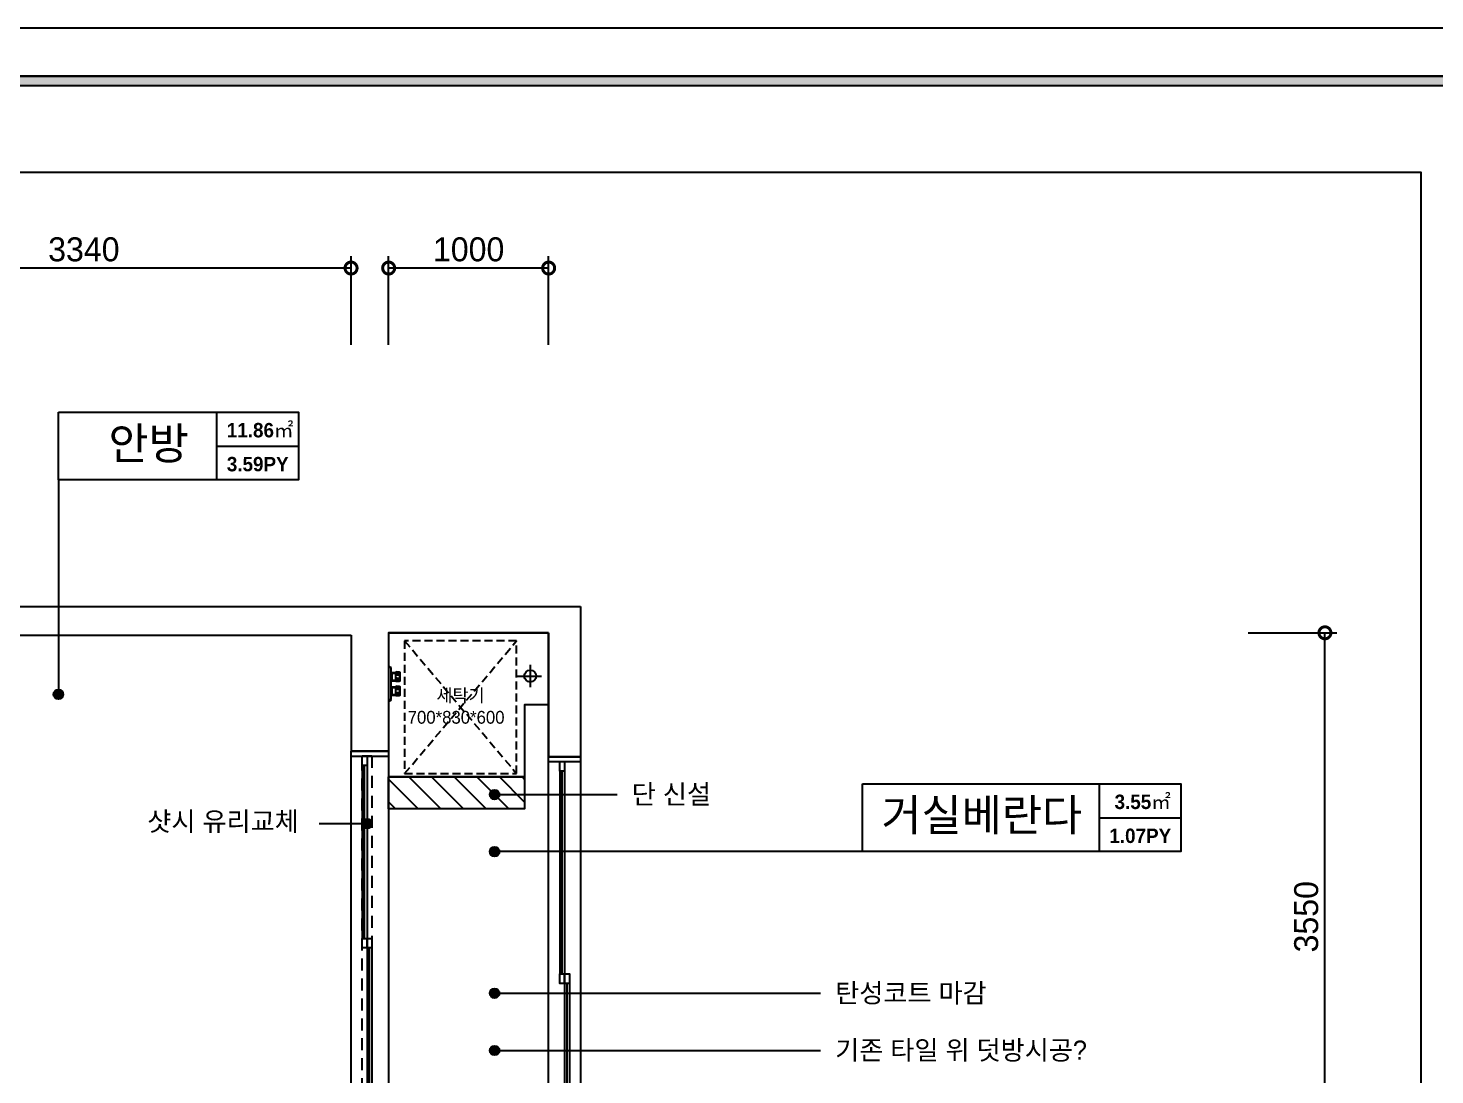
# Model space of a CAD drawing. Header units: inches. Extents: x -192760 to -100777, y -168280 to -114728.
# Drawn here: x -179152 to -170359, y -143007 to -136463 of the extents above; entities that cross this region are included whole.
import ezdxf
from ezdxf.enums import TextEntityAlignment as Align

# ---------------------------------------------------------------- set-up
doc = ezdxf.new("R2010")
doc.units = ezdxf.units.IN
doc.header["$LTSCALE"] = 50
doc.header["$MEASUREMENT"] = 0
doc.linetypes.add('DASHEDX2', pattern=[1.5, 1, -0.5])
doc.linetypes.add('HID', pattern=[2.5, 1.5, -1])
for name, color, linetype in [('0-ELC TEXT', 7, 'Continuous'), ('03-TEXT', 3, 'Continuous'), ('06-FUR', 6, 'Continuous'), ('07-DIM', 5, 'Continuous'), ('08-HAT', 8, 'Continuous'), ('3.기호.계단선', 30, 'Continuous'), ('7', 7, 'Continuous'), ('F-SYM', 7, 'Continuous'), ('fin', 5, 'Continuous'), ('FORM(YOURNAME)-11', 1, 'Continuous'), ('Layer 1', 7, 'Continuous'), ('도면층2', 2, 'Continuous'), ('도면층4', 4, 'Continuous'), ('도면층5', 5, 'Continuous')]:
    doc.layers.add(name, color=color, linetype=linetype)
doc.styles.add('HY울릉도L', font='Expo M.ttf')
doc.styles.add('YOURNAME', font='HY울릉도M.TTF')
doc.styles.add('넥슨고딕', font='NEXONLv1GothicBold.ttf')
doc.styles.add('코레일둥고', font='Korail_Round_Gothic_Medium.ttf')
doc.dimstyles.new('60', dxfattribs={"dimscale": 60, "dimtxt": 2.5, "dimasz": 2.5, "dimexe": 1.25, "dimexo": 2, "dimtad": 1, "dimdec": 0, "dimtxsty": 'HY울릉도L', "dimblk": 'DOTSMALL', "dimcen": 2.5, "dimclrd": 1, "dimclre": 1, "dimclrt": 2, "dimadec": 0, "dimazin": 0, "dimtfac": 1, "dimtdec": 0, "dimtix": 1, "dimtmove": 0, "dimatfit": 3, "dimldrblk": 'DOTSMALL', "dimfxl": 0, "dimarcsym": 0})

# ---------------------------------------------------------------- blocks, each defined once
blk = doc.blocks.new('FORM-PLAN')
at = {"layer": 'FORM(YOURNAME)-11'}
h = blk.add_hatch(color=256, dxfattribs=at)
h.dxf.hatch_style = 1
h.paths.add_polyline_path([(-71444, 55115), (10556, 55115), (10556, 54915), (-71444, 54915)])
h.paths.add_polyline_path([(-71444, -2085), (10556, -2085), (10556, -2285), (-71444, -2285)])
at = {"layer": 'Defpoints', "color": 158}
for points in [[(-71444, -2285), (10556, -2285), (10556, 55115), (-71444, 55115)], [(-69444, 53115), (-64, 53115), (-64, 1215), (-69444, 1215)]]:
    blk.add_lwpolyline(points, close=True, dxfattribs=at)
at = {"layer": 'FORM(YOURNAME)-11', "color": 250}
blk.add_lwpolyline([(-72444, -3285), (11556, -3285), (11556, 56115), (-72444, 56115)], close=True, dxfattribs=at)
at = {"layer": 'FORM(YOURNAME)-11'}
blk.add_lwpolyline([(-71444, 55115), (10556, 55115), (10556, 54915), (-71444, 54915)], close=True, dxfattribs=at)
at = {"layer": 'FORM(YOURNAME)-11', "color": 3, "style": 'YOURNAME'}
for tag, height, p in [('1', 450, (9905, 18188)), ('2', 450, (9905, 17544)), ('3', 450, (9905, 16257)), ('4', 450, (9905, 14326)), ('5', 515, (9905, 12009)), ('6', 515, (9905, 9757)), ('7', 515, (9905, 7504)), ('8', 515, (9905, 5252)), ('9', 515, (9905, 2999)), ('10', 515, (5655, 811)), ('11', 515, (9905, 747)), ('12', 515, (5655, -1441)), ('13', 515, (9905, -1441))]:
    blk.add_attdef(tag, text='', height=height, dxfattribs=at).set_placement(p, align=Align.MIDDLE_RIGHT)
blk = doc.blocks.new('*U426')
at = {"layer": 'F-SYM', "xscale": 0.3, "yscale": 0.3, "zscale": 0.3}
blk.add_blockref('FORM-PLAN', (-170426.9, -153298), dxfattribs=at)
blk = doc.blocks.new('A$C004A4CAE')
at = {"layer": 'fin', "color": 6}
for p, q in [((0, 0), (0, 5)), ((200, 15), (10, 15)), ((36, 69), (36, 70)), ((84, 69), (36, 69)), ((51, 63), (36, 63)), ((51, 57), (36, 57)), ((51, 51), (36, 51)), ((36, 23), (36, 45)), ((84, 45), (36, 45)), ((82, 72), (38, 72)), ((82, 21), (38, 21)), ((43, 15), (43, 21)), ((84, 63), (69, 63)), ((84, 57), (69, 57)), ((84, 51), (69, 51)), ((77, 15), (77, 21)), ((84, 69), (84, 70)), ((84, 23), (84, 45)), ((126, 69), (126, 70)), ((174, 69), (126, 69)), ((141, 63), (126, 63)), ((141, 57), (126, 57)), ((141, 51), (126, 51)), ((174, 45), (126, 45)), ((126, 23), (126, 45)), ((172, 72), (128, 72)), ((172, 21), (128, 21)), ((133, 15), (133, 21)), ((174, 63), (159, 63)), ((174, 57), (159, 57)), ((174, 51), (159, 51)), ((167, 15), (167, 21)), ((174, 69), (174, 70)), ((174, 23), (174, 45)), ((210, 0), (210, 5))]:
    blk.add_line(p, q, dxfattribs=at)
for centre, radius, start, end in [((10, 5), 10, 90, 180), ((36, 66), 3, 90, 270), ((36, 60), 3, 90, 270), ((36, 54), 3, 90, 270), ((36, 48), 3, 90, 270), ((38, 70), 2, 90, 180), ((38, 23), 2, 180, 270), ((51, 66), 3, 90, 270), ((51, 60), 3, 90, 270), ((51, 54), 3, 90, 270), ((51, 48), 3, 90, 270), ((69, 66), 3, 270, 90), ((69, 60), 3, 270, 90), ((69, 54), 3, 270, 90), ((69, 48), 3, 270, 90), ((82, 70), 2, 0, 90), ((82, 23), 2, 270, 0), ((84, 66), 3, 270, 90), ((84, 60), 3, 270, 90), ((84, 54), 3, 270, 90), ((84, 48), 3, 270, 90), ((126, 66), 3, 90, 270), ((126, 60), 3, 90, 270), ((126, 54), 3, 90, 270), ((126, 48), 3, 90, 270), ((128, 70), 2, 90, 180), ((128, 23), 2, 180, 270), ((141, 66), 3, 90, 270), ((141, 60), 3, 90, 270), ((141, 54), 3, 90, 270), ((141, 48), 3, 90, 270), ((159, 66), 3, 270, 90), ((159, 60), 3, 270, 90), ((159, 54), 3, 270, 90), ((159, 48), 3, 270, 90), ((172, 70), 2, 0, 90), ((172, 23), 2, 270, 0), ((174, 66), 3, 270, 90), ((174, 60), 3, 270, 90), ((174, 54), 3, 270, 90), ((174, 48), 3, 270, 90), ((200, 5), 10, 0, 90)]:
    blk.add_arc(centre, radius, start, end, dxfattribs=at)
blk = doc.blocks.new('flloo')
at = {"layer": 'Layer 1'}
blk.add_lwpolyline([(-150098.2, -119108.3), (-150098.2, -119558.3), (-150248.2, -119558.3), (-150248.2, -120008.3), (-151098.2, -120008.3)], dxfattribs=at)
blk.add_circle((-150213.2, -119378.3), 37.5, dxfattribs=at)
at = {"layer": '도면층2'}
for p, q in [((-156648.2, -118943.3), (-149898.2, -118943.3)), ((-149898.2, -118943.3), (-149898.2, -119883.3)), ((-154673.2, -119123.3), (-151333.2, -119123.3)), ((-151333.2, -119123.3), (-151333.2, -119848.3)), ((-151098.2, -119108.3), (-150098.2, -119108.3)), ((-151098.2, -119108.3), (-151098.2, -119848.3)), ((-150098.2, -119108.3), (-150098.2, -119883.3)), ((-151098.2, -119848.3), (-151333.2, -119848.3)), ((-150098.2, -119883.3), (-149898.2, -119883.3)), ((-149898.2, -119883.3), (-150098.2, -119883.3))]:
    blk.add_line(p, q, dxfattribs=at)
at = {"layer": '도면층4'}
for p, q in [((-151333.2, -122248.3), (-151333.2, -119848.3)), ((-151333.2, -119848.3), (-151098.2, -119848.3)), ((-151333.2, -119878.3), (-151098.2, -119878.3)), ((-151098.2, -119848.3), (-151098.2, -122248.3)), ((-150098.2, -122658.3), (-150098.2, -119883.3)), ((-150098.2, -119883.3), (-149898.2, -119883.3)), ((-150098.2, -119913.3), (-149898.2, -119913.3)), ((-149898.2, -119883.3), (-149898.2, -122658.3)), ((-151248.2, -121018.3), (-151248.2, -119938.3)), ((-150013.2, -121240.8), (-150013.2, -119973.3)), ((-151218.2, -122158.3), (-151218.2, -121078.3)), ((-149983.2, -122568.3), (-149983.2, -121300.8))]:
    blk.add_line(p, q, dxfattribs=at)
for points in [[(-151233.2, -119938.3), (-151263.2, -119938.3), (-151263.2, -119878.3), (-151233.2, -119878.3)], [(-149998.2, -119973.3), (-150028.2, -119973.3), (-150028.2, -119913.3), (-149998.2, -119913.3)], [(-151233.2, -121078.3), (-151263.2, -121078.3), (-151263.2, -121018.3), (-151233.2, -121018.3)], [(-151203.2, -121078.3), (-151233.2, -121078.3), (-151233.2, -121018.3), (-151203.2, -121018.3)], [(-149998.2, -121300.8), (-150028.2, -121300.8), (-150028.2, -121240.8), (-149998.2, -121240.8)], [(-149968.2, -121300.8), (-149998.2, -121300.8), (-149998.2, -121240.8), (-149968.2, -121240.8)]]:
    blk.add_lwpolyline(points, close=True, dxfattribs=at)
at = {"layer": '도면층5'}
for p, q in [((-150213.2, -119308.3), (-150213.2, -119448.3)), ((-150292.8, -119378.3), (-150143.2, -119378.3)), ((-151263.2, -119938.3), (-151263.2, -121018.3)), ((-151233.2, -119938.3), (-151233.2, -121018.3)), ((-150028.2, -119973.3), (-150028.2, -121240.8)), ((-149998.2, -119973.3), (-149998.2, -121240.8)), ((-151233.2, -121078.3), (-151233.2, -122158.3)), ((-151203.2, -121078.3), (-151203.2, -122158.3)), ((-149998.2, -121300.8), (-149998.2, -122568.3)), ((-149968.2, -121300.8), (-149968.2, -122568.3))]:
    blk.add_line(p, q, dxfattribs=at)
at = {"rotation": 270}
blk.add_blockref('A$C004A4CAE', (-151098.2, -119319.6), dxfattribs=at)
blk = doc.blocks.new('_DOTSMALL')
at = {"color": 0, "linetype": 'ByBlock', "const_width": 0.5}
blk.add_lwpolyline([(-0.0625, 0, 1), (0.0625, 0, 1)], format="xyb", close=True, dxfattribs=at)
blk = doc.blocks.new('*D187')
at = {"layer": '07-DIM', "color": 1, "lineweight": -2}
for p, q in [((-176898.2, -138443.4), (-176898.2, -137888.4)), ((-175898.2, -138443.4), (-175898.2, -137888.4)), ((-175898.2, -137963.4), (-176898.2, -137963.4))]:
    blk.add_line(p, q, dxfattribs=at)
at = {"layer": 'Defpoints', "color": 0}
for p in [(-176898.2, -137963.4), (-176898.2, -138563.4), (-175898.2, -138563.4)]:
    blk.add_point(p, dxfattribs=at)
at = {"layer": '07-DIM', "color": 1, "lineweight": -2, "xscale": 150, "yscale": 150, "zscale": 150, "rotation": 180}
blk.add_blockref('_DOTSMALL', (-176898.2, -137963.4), dxfattribs=at)
at = {"layer": '07-DIM', "color": 1, "lineweight": -2, "xscale": 150, "yscale": 150, "zscale": 150}
blk.add_blockref('_DOTSMALL', (-175898.2, -137963.4), dxfattribs=at)
at = {"layer": '07-DIM', "color": 2, "insert": (-176398.2, -137847.2), "char_height": 150, "attachment_point": 5, "style": 'HY울릉도L'}
blk.add_mtext('1000', dxfattribs=at)
blk = doc.blocks.new('*D188')
at = {"layer": '07-DIM', "color": 1, "lineweight": -2}
for p, q in [((-180473.2, -138443.4), (-180473.2, -137888.4)), ((-177133.2, -138443.4), (-177133.2, -137888.4)), ((-177133.2, -137963.4), (-180473.2, -137963.4))]:
    blk.add_line(p, q, dxfattribs=at)
at = {"layer": 'Defpoints', "color": 0}
for p in [(-180473.2, -137963.4), (-180473.2, -138563.4), (-177133.2, -138563.4)]:
    blk.add_point(p, dxfattribs=at)
at = {"layer": '07-DIM', "color": 1, "lineweight": -2, "xscale": 150, "yscale": 150, "zscale": 150, "rotation": 180}
blk.add_blockref('_DOTSMALL', (-180473.2, -137963.4), dxfattribs=at)
at = {"layer": '07-DIM', "color": 1, "lineweight": -2, "xscale": 150, "yscale": 150, "zscale": 150}
blk.add_blockref('_DOTSMALL', (-177133.2, -137963.4), dxfattribs=at)
at = {"layer": '07-DIM', "color": 2, "insert": (-178803.2, -137847.2), "char_height": 150, "attachment_point": 5, "style": 'HY울릉도L'}
blk.add_mtext('3340', dxfattribs=at)
blk = doc.blocks.new('*D192')
at = {"layer": '07-DIM', "color": 1, "lineweight": -2}
for p, q in [((-171526.2, -140243.4), (-170971.2, -140243.4)), ((-171046.2, -143793.4), (-171046.2, -140243.4)), ((-171526.2, -143793.4), (-170971.2, -143793.4))]:
    blk.add_line(p, q, dxfattribs=at)
at = {"layer": 'Defpoints', "color": 0}
for p in [(-171646.2, -140243.4), (-171046.2, -140243.4), (-171646.2, -143793.4)]:
    blk.add_point(p, dxfattribs=at)
at = {"layer": '07-DIM', "color": 1, "lineweight": -2, "xscale": 150, "yscale": 150, "zscale": 150}
for p, rotation in [((-171046.2, -140243.4), 90), ((-171046.2, -143793.4), 270)]:
    blk.add_blockref('_DOTSMALL', p, dxfattribs=dict(at, rotation=rotation))
at = {"layer": '07-DIM', "color": 2, "insert": (-171162.4, -142018.4), "char_height": 150, "attachment_point": 5, "rotation": 90, "style": 'HY울릉도L'}
blk.add_mtext('3550', dxfattribs=at)

msp = doc.modelspace()

# ---------------------------------------------------------------- hatches: boundary and pattern name
at = {"layer": '0-ELC TEXT'}
h = msp.add_hatch(color=256, dxfattribs=at)
h.dxf.hatch_style = 1
edge = h.paths.add_edge_path()
edge.add_arc((-178962.3, -140628.3), 30, 0, 360)
h = msp.add_hatch(color=256, dxfattribs=at)
h.dxf.hatch_style = 1
edge = h.paths.add_edge_path()
edge.add_arc((-176236, -141254.8), 30, 0, 360)
h = msp.add_hatch(color=256, dxfattribs=at)
h.dxf.hatch_style = 1
edge = h.paths.add_edge_path()
edge.add_arc((-177033.2, -141436.6), 30, 180, 540)
h = msp.add_hatch(color=256, dxfattribs=at)
h.dxf.hatch_style = 1
edge = h.paths.add_edge_path()
edge.add_arc((-176236, -141611.4), 30, 0, 360)
h = msp.add_hatch(color=256, dxfattribs=at)
h.dxf.hatch_style = 1
edge = h.paths.add_edge_path()
edge.add_arc((-176236, -142496.7), 30, 0, 360)
h = msp.add_hatch(color=256, dxfattribs=at)
h.dxf.hatch_style = 1
edge = h.paths.add_edge_path()
edge.add_arc((-176236, -142854.6), 30, 0, 360)
at = {"layer": '3.기호.계단선'}
h = msp.add_hatch(dxfattribs=at)
h.set_pattern_fill('_USER', color=256, scale=100, angle=315, pattern_type=0)
h.set_pattern_definition([(315, (0, 0), (70.71068, 70.71068), [])])
h.paths.add_polyline_path([(-176048.2, -141143.4), (-176048.2, -141343.4), (-176898.2, -141343.4), (-176898.2, -141143.4)])

# ---------------------------------------------------------------- linework, layer by layer
at = {"layer": '0-ELC TEXT'}
for p, q in [((-177971.9, -139287.9), (-177971.9, -138863.4)), ((-177971.9, -139075.7), (-177462.3, -139075.7)), ((-178962.3, -139287.9), (-178962.3, -140628.3)), ((-172455.8, -141611.4), (-172455.8, -141186.9)), ((-176236, -141254.8), (-175469.5, -141254.8)), ((-177033.2, -141436.6), (-177333.2, -141436.6)), ((-172455.8, -141399.1), (-171946.2, -141399.1)), ((-173936.9, -141611.4), (-176236, -141611.4)), ((-176236, -142496.7), (-174198.2, -142496.7)), ((-176236, -142854.6), (-174198.2, -142854.6))]:
    msp.add_line(p, q, dxfattribs=at)
for points in [[(-178962.3, -138863.4), (-177462.3, -138863.4), (-177462.3, -139287.9), (-178962.3, -139287.9)], [(-173936.9, -141186.9), (-171946.2, -141186.9), (-171946.2, -141611.4), (-173936.9, -141611.4)]]:
    msp.add_lwpolyline(points, close=True, dxfattribs=at)
for centre in [(-178962.3, -140628.3), (-176236, -141254.8), (-177033.2, -141436.6), (-176236, -141611.4), (-176236, -142496.7), (-176236, -142854.6)]:
    msp.add_circle(centre, 30, dxfattribs=at)
at = {"layer": '06-FUR', "color": 7, "linetype": 'DASHEDX2'}
for p, q in [((-176798.2, -141123.4), (-176098.2, -140293.4)), ((-176798.2, -140293.4), (-176098.2, -141123.4))]:
    msp.add_line(p, q, dxfattribs=at)
msp.add_lwpolyline([(-176798.2, -141123.4), (-176098.2, -141123.4), (-176098.2, -140293.4), (-176798.2, -140293.4)], close=True, dxfattribs=at)
at = {"layer": '08-HAT'}
msp.add_lwpolyline([(-175898.2, -140243.4), (-176898.2, -140243.4), (-176898.2, -143793.4), (-176723.2, -143793.4), (-176723.2, -143763.4), (-175953.2, -143763.4), (-175953.2, -143793.4), (-175898.2, -143793.4), (-175898.2, -140243.4)], dxfattribs=at)
at = {"layer": '3.기호.계단선', "linetype": 'HID'}
msp.add_lwpolyline([(-177063.2, -141013.4), (-177003.2, -141013.4), (-177003.2, -143353.4), (-177063.2, -143353.4)], close=True, dxfattribs=at)
at = {"layer": '7'}
msp.add_lwpolyline([(-176048.2, -141143.4), (-176048.2, -141343.4), (-176898.2, -141343.4), (-176898.2, -141143.4), (-176048.2, -141143.4)], dxfattribs=at)

# ---------------------------------------------------------------- block references
at = {"rotation": 270}
msp.add_blockref('A$C004A4CAE', (-176898.2, -140459.3), dxfattribs=at)
at = {"layer": '3.기호.계단선'}
msp.add_blockref('*U426', (0, 0), dxfattribs=at)
at = {"layer": '도면층2'}
msp.add_blockref('flloo', (-25800, -21135.2), dxfattribs=at)

# ---------------------------------------------------------------- texts
at = {"layer": '0-ELC TEXT', "style": '코레일둥고'}
for s, p in [('단 신설', (-175378.7, -141312.4)), ('샷시 유리교체', (-178406.7, -141481.9)), ('탄성코트 마감', (-174107.4, -142554.4)), ('기존 타일 위 덧방시공?', (-174107.4, -142912.3))]:
    msp.add_text(s, height=120, dxfattribs=at).set_placement(p)
at = {"layer": '03-TEXT'}
for s, height, style, p in [('11.86㎡', 90, '넥슨고딕', (-177701.1, -139021.6)), ('안방', 200, '코레일둥고', (-178398.4, -139159)), ('3.59PY', 90, '넥슨고딕', (-177716.5, -139233.8)), ('거실베란다', 200, '코레일둥고', (-173191.1, -141482.5)), ('3.55㎡', 90, '넥슨고딕', (-172185, -141345)), ('1.07PY', 90, '넥슨고딕', (-172200.4, -141557.3))]:
    msp.add_text(s, height=height, dxfattribs=dict(at, style=style)).set_placement(p, align=Align.CENTER)
at = {"layer": '06-FUR', "color": 7, "linetype": 'DASHEDX2', "style": '코레일둥고'}
for s, p in [('세탁기', (-176599.6, -140674.9)), ('700*830*600', (-176779.2, -140811.6))]:
    msp.add_text(s, height=80, dxfattribs=at).set_placement(p)

# ---------------------------------------------------------------- dimensions: what is measured, and where the dimension line sits
at = {"layer": '07-DIM'}
for base, p1, p2, picture, middle in [((-180473.2, -137963.4), (-177133.2, -138563.4), (-180473.2, -138563.4), '*D188', (-178803.2, -137847.2)), ((-176898.2, -137963.4), (-175898.2, -138563.4), (-176898.2, -138563.4), '*D187', (-176398.2, -137847.2))]:
    dim = msp.add_linear_dim(base=base, p1=p1, p2=p2, dimstyle='60', dxfattribs=at)
    dim.commit()
    dim.dimension.update_dxf_attribs({"geometry": picture, "text_midpoint": middle})
dim = msp.add_linear_dim(base=(-171046.2, -140243.4), p1=(-171646.2, -143793.4), p2=(-171646.2, -140243.4), angle=90, dimstyle='60', dxfattribs=at)
dim.commit()
dim.dimension.update_dxf_attribs({"geometry": '*D192', "text_midpoint": (-171162.4, -142018.4)})

doc.saveas('drawing.dxf')
